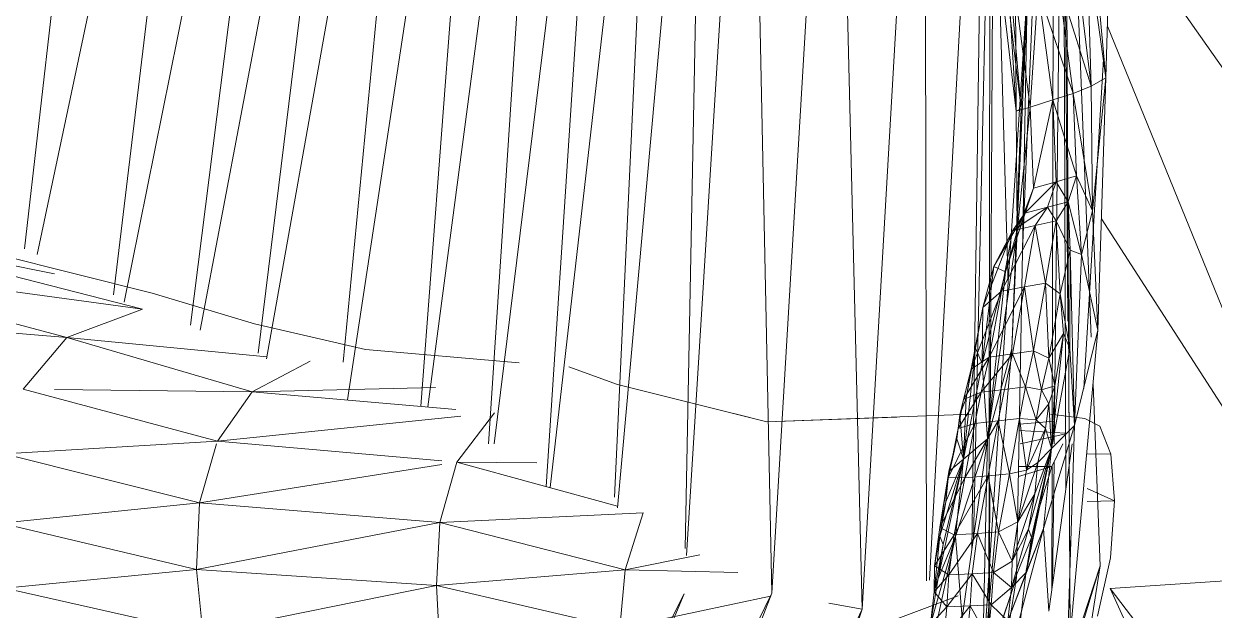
# Model space of a CAD drawing. Header units: millimetres. Extents: x -8546 to 211781, y -3000 to 31870.
# Drawn here: x -4205.85 to -4163.77, y 2615.92 to 2636.66 of the extents above; entities that cross this region are included whole.
import ezdxf

# ---------------------------------------------------------------- set-up
doc = ezdxf.new("R2010")
doc.units = ezdxf.units.MM
doc.layers.add('G-IMPT', color=8, linetype='Continuous', lineweight=9)
doc.layers.add('I-FURN', color=30, linetype='Continuous', lineweight=9)

# ---------------------------------------------------------------- blocks, each defined once
blk = doc.blocks.new('Artificial banana plant 1500mm - Family 4__C1-728657-Begane grond')
at = {"layer": 'G-IMPT'}
for p, q in [((210.586, 3.926), (206.93, -28.18)), ((210.586, 3.926), (206.93, -28.18)), ((214.049, 3.216), (207.376, -28.377)), ((214.049, 3.216), (207.376, -28.377)), ((210.077, -29.802), (214.049, 3.216)), ((210.077, -29.802), (214.049, 3.216)), ((217.023, 2.477), (210.453, -30.062)), ((217.023, 2.477), (210.453, -30.062)), ((212.794, -30.876), (217.023, 2.477)), ((212.794, -30.876), (217.023, 2.477)), ((219.315, 1.544), (213.135, -31.047)), ((219.315, 1.544), (213.135, -31.047)), ((219.315, 1.544), (215.188, -31.86)), ((219.315, 1.544), (215.188, -31.86)), ((221.355, 0.864), (215.484, -32.066)), ((221.355, 0.864), (215.484, -32.066)), ((221.355, 0.864), (218.199, -32.18)), ((221.355, 0.864), (218.199, -32.18)), ((223.564, 0.834), (218.344, -33.521)), ((223.564, 0.834), (218.344, -33.521)), ((223.564, 0.834), (220.942, -33.746)), ((223.564, 0.834), (220.942, -33.746)), ((225.646, -0.026), (221.192, -33.768)), ((225.646, -0.026), (221.192, -33.768)), ((225.646, -0.026), (223.336, -35.073)), ((225.646, -0.026), (223.336, -35.073)), ((227.662, -1.566), (223.537, -35.073)), ((227.662, -1.566), (223.537, -35.073)), ((227.662, -1.566), (225.37, -36.583)), ((227.662, -1.566), (225.37, -36.583)), ((229.377, -2.88), (225.512, -36.622)), ((229.377, -2.88), (225.512, -36.622)), ((229.377, -2.88), (227.782, -36.961)), ((229.377, -2.88), (227.782, -36.961)), ((232.573, -2.834), (230.336, -39.024)), ((232.573, -2.834), (230.336, -39.024)), ((232.573, -2.834), (233.351, -40.354)), ((232.573, -2.834), (233.351, -40.354)), ((235.601, -2.549), (233.351, -40.354)), ((235.601, -2.549), (233.351, -40.354)), ((235.601, -2.549), (236.539, -40.922)), ((235.601, -2.549), (236.539, -40.922)), ((238.739, -2.852), (236.539, -40.922)), ((238.739, -2.852), (236.539, -40.922)), ((238.766, -2.904), (238.813, -39.924)), ((238.766, -2.904), (238.813, -39.924)), ((230.983, -3.008), (227.891, -37.342)), ((230.983, -3.008), (227.891, -37.342)), ((230.983, -3.008), (230.284, -38.77)), ((230.983, -3.008), (230.284, -38.77)), ((243.92, -45.924), (243.689, -3.382)), ((243.861, -35.073), (243.689, -3.382)), ((245.16, -22.129), (242.658, -3.862)), ((245.16, -22.129), (242.658, -3.862)), ((242.159, -23.208), (240.072, -5.862)), ((242.159, -23.208), (240.072, -5.862)), ((241.072, -34.543), (241.22, -5.528)), ((241.072, -34.543), (241.22, -5.528)), ((241.013, -46.049), (241.068, -7.433)), ((241.013, -46.049), (241.068, -7.433)), ((242.996, -9.243), (242.212, -28.252)), ((242.996, -9.243), (242.212, -28.252)), ((240.551, -9.845), (238.919, -39.89)), ((240.551, -9.845), (238.919, -39.89)), ((243.258, -34.824), (243.312, -10.419)), ((243.258, -34.824), (243.312, -10.419)), ((243.811, -30.737), (243.671, -11.259)), ((243.811, -30.737), (243.671, -11.259)), ((243.332, -35.073), (243.598, -11.481)), ((243.332, -35.073), (243.598, -11.481)), ((243.745, -36.649), (243.652, -11.685)), ((243.745, -36.649), (243.652, -11.685)), ((240.424, -38.81), (240.794, -11.859)), ((240.424, -38.81), (240.794, -11.859)), ((244.641, -31.3), (243.933, -13.174)), ((244.641, -31.3), (243.933, -13.174)), ((240.475, -38.454), (241.032, -13.84)), ((240.475, -38.454), (241.032, -13.84)), ((244.358, -13.655), (245.16, -22.129)), ((244.358, -13.655), (245.16, -22.129)), ((244.641, -22.427), (244.358, -13.655)), ((244.641, -22.427), (244.358, -13.655)), ((242.159, -23.208), (241.469, -15.106)), ((242.159, -23.208), (241.469, -15.106)), ((241.991, -23.308), (241.469, -15.106)), ((241.991, -23.308), (241.469, -15.106)), ((245.008, -15.679), (261.279, -38.877)), ((245.008, -15.679), (261.279, -38.877)), ((241.702, -29.432), (241.322, -16.254)), ((241.702, -29.432), (241.322, -16.254)), ((244.035, -17.366), (244.641, -22.427)), ((244.035, -17.366), (244.641, -22.427)), ((245.16, -22.129), (245.288, -17.77)), ((245.16, -22.129), (245.288, -17.77)), ((241.991, -23.308), (241.415, -18.404)), ((241.991, -23.308), (241.415, -18.404)), ((243.477, -18.728), (244.002, -22.675)), ((243.477, -18.728), (244.002, -22.675)), ((243.477, -18.728), (244.641, -22.427)), ((243.477, -18.728), (244.641, -22.427)), ((240.777, -43.518), (242.378, -19.144)), ((240.777, -43.518), (242.378, -19.144)), ((241.837, -31.713), (242.378, -19.144)), ((241.837, -31.713), (242.378, -19.144)), ((242.484, -23.166), (241.967, -19.28)), ((242.484, -23.166), (241.967, -19.28)), ((241.967, -19.28), (241.991, -23.308)), ((241.967, -19.28), (241.991, -23.308)), ((242.378, -19.144), (242.001, -39.798)), ((242.378, -19.144), (242.001, -39.798)), ((242.159, -23.208), (242.378, -19.144)), ((242.159, -23.208), (242.378, -19.144)), ((242.484, -23.166), (242.76, -18.992)), ((242.484, -23.166), (242.76, -18.992)), ((243.281, -22.91), (242.76, -18.992)), ((242.76, -18.992), (243.281, -22.91)), ((242.76, -18.992), (244.002, -22.675)), ((242.76, -18.992), (244.002, -22.675)), ((245.214, -20.296), (253.092, -39.676)), ((245.214, -20.296), (253.092, -39.676)), ((244.376, -33.111), (245.069, -21.461)), ((244.376, -33.111), (245.069, -21.461)), ((244.641, -22.427), (245.16, -22.129)), ((244.641, -22.427), (245.16, -22.129)), ((244.687, -26.835), (245.16, -22.129)), ((244.687, -26.835), (245.16, -22.129)), ((245.16, -22.129), (244.88, -31.053)), ((245.16, -22.129), (244.88, -31.053)), ((244.88, -31.053), (245.154, -22.129)), ((244.88, -31.053), (245.154, -22.129)), ((244.002, -22.675), (243.281, -22.91)), ((244.002, -22.675), (243.281, -22.91)), ((244.002, -22.675), (244.641, -22.427)), ((244.002, -22.675), (244.641, -22.427)), ((244.002, -22.675), (244.121, -25.595)), ((244.002, -22.675), (244.121, -25.595)), ((244.002, -22.675), (244.687, -26.835)), ((244.002, -22.675), (244.687, -26.835)), ((244.641, -22.427), (244.687, -26.835)), ((244.641, -22.427), (244.687, -26.835)), ((243.281, -22.91), (242.484, -23.166)), ((243.281, -22.91), (242.484, -23.166)), ((242.597, -26.028), (243.281, -22.91)), ((242.597, -26.028), (243.281, -22.91)), ((243.397, -25.802), (243.281, -22.91)), ((243.281, -22.91), (243.397, -25.802)), ((243.281, -22.91), (244.121, -25.595)), ((243.281, -22.91), (244.121, -25.595)), ((241.837, -31.713), (242.159, -23.208)), ((241.837, -31.713), (242.159, -23.208)), ((242.484, -23.166), (241.991, -23.308)), ((242.484, -23.166), (241.991, -23.308)), ((241.991, -23.308), (242.159, -23.208)), ((241.991, -23.308), (242.159, -23.208)), ((242.018, -27.549), (241.991, -23.308)), ((242.018, -27.549), (241.991, -23.308)), ((242.484, -23.166), (242.018, -27.549)), ((242.484, -23.166), (242.018, -27.549)), ((242.018, -27.549), (242.159, -23.208)), ((242.018, -27.549), (242.159, -23.208)), ((242.597, -26.028), (242.484, -23.166)), ((242.597, -26.028), (242.484, -23.166)), ((244.121, -25.595), (243.397, -25.802)), ((244.121, -25.595), (243.397, -25.802)), ((244.121, -25.595), (243.825, -26.518)), ((244.121, -25.595), (243.825, -26.518)), ((244.121, -25.595), (244.687, -26.835)), ((244.121, -25.595), (244.687, -26.835)), ((244.121, -25.595), (244.296, -28.377)), ((244.121, -25.595), (244.296, -28.377)), ((242.597, -26.028), (241.609, -28.992)), ((242.597, -26.028), (241.609, -28.992)), ((242.597, -26.028), (242.018, -27.549)), ((242.597, -26.028), (242.018, -27.549)), ((242.292, -26.909), (243.397, -25.802)), ((242.292, -26.909), (243.397, -25.802)), ((242.292, -26.909), (242.597, -26.028)), ((242.292, -26.909), (242.597, -26.028)), ((243.397, -25.802), (242.597, -26.028)), ((243.397, -25.802), (242.597, -26.028)), ((243.097, -26.705), (243.397, -25.802)), ((243.397, -25.802), (243.097, -26.705)), ((243.397, -25.802), (243.825, -26.518)), ((243.397, -25.802), (243.825, -26.518)), ((242.292, -26.909), (241.192, -28.795)), ((242.292, -26.909), (241.192, -28.795)), ((242.292, -26.909), (241.609, -28.992)), ((242.292, -26.909), (241.609, -28.992)), ((241.852, -27.534), (243.097, -26.705)), ((241.852, -27.534), (243.097, -26.705)), ((241.852, -27.534), (242.292, -26.909)), ((241.852, -27.534), (242.292, -26.909)), ((243.097, -26.705), (242.292, -26.909)), ((243.097, -26.705), (242.292, -26.909)), ((242.663, -27.354), (243.097, -26.705)), ((243.097, -26.705), (242.663, -27.354)), ((243.825, -26.518), (243.097, -26.705)), ((243.825, -26.518), (243.097, -26.705)), ((243.097, -26.705), (243.398, -27.189)), ((243.097, -26.705), (243.398, -27.189)), ((243.825, -26.518), (243.398, -27.189)), ((243.825, -26.518), (243.398, -27.189)), ((243.825, -26.518), (244.296, -28.377)), ((243.825, -26.518), (244.296, -28.377)), ((243.825, -26.518), (243.897, -28.227)), ((243.825, -26.518), (243.897, -28.227)), ((244.687, -26.835), (244.296, -28.377)), ((244.687, -26.835), (244.296, -28.377)), ((244.687, -26.835), (244.88, -31.053)), ((244.687, -26.835), (244.88, -31.053)), ((243.398, -27.189), (242.663, -27.354)), ((243.398, -27.189), (242.663, -27.354)), ((243.398, -27.189), (243.028, -29.387)), ((243.398, -27.189), (243.028, -29.387)), ((243.398, -27.189), (243.897, -28.227)), ((243.398, -27.189), (243.897, -28.227)), ((243.398, -27.189), (243.544, -29.766)), ((243.398, -27.189), (243.544, -29.766)), ((245.001, -27.113), (253.092, -39.676)), ((245.001, -27.113), (253.092, -39.676)), ((207.989, -29.06), (200.082, -27.491)), ((207.989, -29.06), (200.082, -27.491)), ((200.082, -27.491), (211.098, -30.311)), ((200.082, -27.491), (211.098, -30.311)), ((211.444, -29.746), (202.22, -27.436)), ((211.444, -29.746), (202.22, -27.436)), ((241.852, -27.534), (240.814, -30.249)), ((241.852, -27.534), (240.814, -30.249)), ((242.018, -27.549), (240.977, -34.893)), ((242.018, -27.549), (240.977, -34.893)), ((241.852, -27.534), (241.192, -28.795)), ((241.852, -27.534), (241.192, -28.795)), ((241.468, -29.67), (242.663, -27.354)), ((241.468, -29.67), (242.663, -27.354)), ((241.468, -29.67), (241.852, -27.534)), ((241.468, -29.67), (241.852, -27.534)), ((241.609, -28.992), (242.018, -27.549)), ((241.609, -28.992), (242.018, -27.549)), ((242.018, -27.549), (241.837, -31.713)), ((242.018, -27.549), (241.837, -31.713)), ((242.663, -27.354), (241.852, -27.534)), ((242.663, -27.354), (241.852, -27.534)), ((242.287, -29.523), (242.663, -27.354)), ((242.663, -27.354), (242.287, -29.523)), ((242.663, -27.354), (243.028, -29.387)), ((242.663, -27.354), (243.028, -29.387)), ((197.862, -28.5), (211.098, -30.311)), ((197.862, -28.5), (211.098, -30.311)), ((197.862, -28.5), (208.43, -31.309)), ((197.862, -28.5), (208.43, -31.309)), ((243.897, -28.227), (243.544, -29.766)), ((243.897, -28.227), (243.544, -29.766)), ((243.897, -28.227), (243.885, -31.702)), ((243.897, -28.227), (243.885, -31.702)), ((244.296, -28.377), (243.897, -28.227)), ((244.296, -28.377), (243.897, -28.227)), ((243.897, -28.227), (244.055, -34.422)), ((243.897, -28.227), (244.055, -34.422)), ((244.296, -28.377), (244.055, -34.422)), ((244.296, -28.377), (244.055, -34.422)), ((244.296, -28.377), (244.88, -31.053)), ((244.296, -28.377), (244.88, -31.053)), ((241.192, -28.795), (240.785, -32.228)), ((241.192, -28.795), (240.785, -32.228)), ((241.609, -28.992), (240.785, -32.228)), ((241.609, -28.992), (240.785, -32.228)), ((240.814, -30.249), (241.192, -28.795)), ((240.814, -30.249), (241.192, -28.795)), ((241.609, -28.992), (240.977, -34.893)), ((241.609, -28.992), (240.977, -34.893)), ((241.192, -28.795), (241.609, -28.992)), ((241.192, -28.795), (241.609, -28.992)), ((243.028, -29.387), (242.287, -29.523)), ((243.028, -29.387), (242.287, -29.523)), ((243.028, -29.387), (242.6, -31.783)), ((243.028, -29.387), (242.6, -31.783)), ((243.028, -29.387), (243.544, -29.766)), ((243.028, -29.387), (243.544, -29.766)), ((243.028, -29.387), (243.143, -32.04)), ((243.028, -29.387), (243.143, -32.04)), ((211.444, -29.746), (215.062, -30.824)), ((241.468, -29.67), (240.396, -32.429)), ((241.468, -29.67), (240.396, -32.429)), ((241.468, -29.67), (240.814, -30.249)), ((241.468, -29.67), (240.814, -30.249)), ((241.029, -32.008), (242.287, -29.523)), ((241.029, -32.008), (242.287, -29.523)), ((241.029, -32.008), (241.468, -29.67)), ((241.029, -32.008), (241.468, -29.67)), ((242.287, -29.523), (241.468, -29.67)), ((242.287, -29.523), (241.468, -29.67)), ((241.853, -31.891), (242.287, -29.523)), ((242.287, -29.523), (241.853, -31.891)), ((242.287, -29.523), (242.6, -31.783)), ((242.287, -29.523), (242.6, -31.783)), ((243.544, -29.766), (243.143, -32.04)), ((243.544, -29.766), (243.143, -32.04)), ((243.544, -29.766), (243.885, -31.702)), ((243.544, -29.766), (243.885, -31.702)), ((243.544, -29.766), (243.665, -31.175)), ((243.544, -29.766), (243.665, -31.175)), ((240.396, -32.429), (240.814, -30.249)), ((240.396, -32.429), (240.814, -30.249)), ((240.814, -30.249), (240.546, -31.685)), ((240.814, -30.249), (240.546, -31.685)), ((240.814, -30.249), (240.785, -32.228)), ((240.814, -30.249), (240.785, -32.228)), ((196.544, -30.318), (208.43, -31.309)), ((196.544, -30.318), (208.43, -31.309)), ((211.098, -30.311), (208.43, -31.309)), ((211.098, -30.311), (208.43, -31.309)), ((215.062, -30.824), (218.982, -31.737)), ((215.062, -30.824), (218.982, -31.737)), ((244.88, -31.053), (243.77, -43.306)), ((244.88, -31.053), (243.77, -43.306)), ((244.88, -31.053), (244.055, -34.422)), ((244.88, -31.053), (244.055, -34.422)), ((208.43, -31.309), (206.881, -33.134)), ((208.43, -31.309), (206.881, -33.134)), ((208.43, -31.309), (215.496, -31.999)), ((208.43, -31.309), (215.496, -31.999)), ((208.43, -31.309), (214.974, -33.23)), ((208.43, -31.309), (214.974, -33.23)), ((243.143, -32.04), (243.665, -31.175)), ((243.143, -32.04), (243.665, -31.175)), ((243.665, -31.175), (243.239, -35.241)), ((243.665, -31.175), (243.239, -35.241)), ((243.665, -31.175), (243.352, -33.027)), ((243.665, -31.175), (243.352, -33.027)), ((243.885, -31.702), (243.665, -31.175)), ((243.885, -31.702), (243.665, -31.175)), ((218.982, -31.737), (224.415, -32.203)), ((218.982, -31.737), (224.415, -32.203)), ((240.546, -31.685), (240.121, -35.616)), ((240.546, -31.685), (240.121, -35.616)), ((240.222, -33.458), (240.546, -31.685)), ((240.222, -33.458), (240.546, -31.685)), ((240.396, -32.429), (240.546, -31.685)), ((240.396, -32.429), (240.546, -31.685)), ((240.546, -31.685), (240.785, -32.228)), ((240.546, -31.685), (240.785, -32.228)), ((240.746, -33.248), (241.853, -31.891)), ((240.746, -33.248), (241.853, -31.891)), ((241.837, -31.713), (240.777, -43.518)), ((241.837, -31.713), (240.777, -43.518)), ((240.977, -34.893), (241.837, -31.713)), ((240.977, -34.893), (241.837, -31.713)), ((241.853, -31.891), (241.029, -32.008)), ((241.853, -31.891), (241.029, -32.008)), ((241.572, -33.147), (241.853, -31.891)), ((241.853, -31.891), (241.572, -33.147)), ((242.6, -31.783), (241.853, -31.891)), ((242.6, -31.783), (241.853, -31.891)), ((241.853, -31.891), (242.322, -33.055)), ((241.853, -31.891), (242.322, -33.055)), ((242.6, -31.783), (242.322, -33.055)), ((242.6, -31.783), (242.322, -33.055)), ((242.6, -31.783), (243.143, -32.04)), ((242.6, -31.783), (243.143, -32.04)), ((242.6, -31.783), (242.88, -33.159)), ((242.6, -31.783), (242.88, -33.159)), ((243.885, -31.702), (243.239, -35.241)), ((243.885, -31.702), (243.239, -35.241)), ((244.055, -34.422), (243.885, -31.702)), ((244.055, -34.422), (243.885, -31.702)), ((217.033, -32.15), (214.974, -33.23)), ((217.033, -32.15), (214.974, -33.23)), ((227.894, -32.977), (226.177, -32.355)), ((227.894, -32.977), (226.177, -32.355)), ((240.785, -32.228), (240.121, -35.616)), ((240.785, -32.228), (240.121, -35.616)), ((241.029, -32.008), (240.125, -33.499)), ((241.029, -32.008), (240.125, -33.499)), ((241.029, -32.008), (240.396, -32.429)), ((241.029, -32.008), (240.396, -32.429)), ((240.746, -33.248), (241.029, -32.008)), ((240.746, -33.248), (241.029, -32.008)), ((240.785, -32.228), (240.977, -34.893)), ((240.785, -32.228), (240.977, -34.893)), ((243.143, -32.04), (242.88, -33.159)), ((243.143, -32.04), (242.88, -33.159)), ((243.143, -32.04), (243.352, -33.027)), ((243.143, -32.04), (243.352, -33.027)), ((240.125, -33.499), (240.396, -32.429)), ((240.125, -33.499), (240.396, -32.429)), ((240.396, -32.429), (240.222, -33.458)), ((240.396, -32.429), (240.222, -33.458)), ((206.881, -33.134), (213.749, -34.975)), ((206.881, -33.134), (213.749, -34.975)), ((207.989, -33.147), (214.974, -33.23)), ((207.989, -33.147), (214.974, -33.23)), ((214.974, -33.23), (213.749, -34.975)), ((214.974, -33.23), (213.749, -34.975)), ((214.974, -33.23), (221.46, -33.086)), ((214.974, -33.23), (221.46, -33.086)), ((214.974, -33.23), (222.179, -33.854)), ((214.974, -33.23), (222.179, -33.854)), ((227.894, -32.977), (233.168, -34.296)), ((241.572, -33.147), (240.746, -33.248)), ((241.572, -33.147), (240.746, -33.248)), ((241.355, -34.265), (241.572, -33.147)), ((241.572, -33.147), (241.355, -34.265)), ((242.322, -33.055), (241.572, -33.147)), ((242.322, -33.055), (241.572, -33.147)), ((242.322, -33.055), (242.105, -34.182)), ((242.322, -33.055), (242.105, -34.182)), ((242.322, -33.055), (242.88, -33.159)), ((242.322, -33.055), (242.88, -33.159)), ((242.322, -33.055), (242.69, -34.229)), ((242.322, -33.055), (242.69, -34.229)), ((242.88, -33.159), (242.69, -34.229)), ((242.88, -33.159), (242.69, -34.229)), ((242.88, -33.159), (243.352, -33.027)), ((242.88, -33.159), (243.352, -33.027)), ((242.88, -33.159), (243.137, -33.653)), ((242.88, -33.159), (243.137, -33.653)), ((243.352, -33.027), (243.137, -33.653)), ((243.352, -33.027), (243.137, -33.653)), ((243.352, -33.027), (243.239, -35.241)), ((243.352, -33.027), (243.239, -35.241)), ((244.957, -39.388), (244.706, -32.97)), ((244.957, -39.388), (244.706, -32.97)), ((240.746, -33.248), (239.932, -34.534)), ((240.746, -33.248), (239.932, -34.534)), ((239.932, -34.534), (240.125, -33.499)), ((239.932, -34.534), (240.125, -33.499)), ((239.998, -34.046), (240.222, -33.458)), ((239.998, -34.046), (240.222, -33.458)), ((240.125, -33.499), (239.998, -34.046)), ((240.125, -33.499), (239.998, -34.046)), ((240.222, -33.458), (240.121, -35.616)), ((240.222, -33.458), (240.121, -35.616)), ((240.746, -33.248), (240.125, -33.499)), ((240.746, -33.248), (240.125, -33.499)), ((240.125, -33.499), (240.222, -33.458)), ((240.125, -33.499), (240.222, -33.458)), ((240.527, -34.354), (240.746, -33.248)), ((240.527, -34.354), (240.746, -33.248)), ((242.69, -34.229), (243.137, -33.653)), ((242.69, -34.229), (243.137, -33.653)), ((243.137, -33.653), (243.029, -34.532)), ((243.137, -33.653), (243.029, -34.532)), ((243.137, -33.653), (243.239, -35.241)), ((243.137, -33.653), (243.239, -35.241)), ((223.541, -33.972), (222.214, -35.723)), ((223.541, -33.972), (222.214, -35.723)), ((232.002, -34.005), (233.168, -34.296)), ((233.168, -34.296), (240.386, -34.029)), ((239.891, -34.895), (239.998, -34.046)), ((239.891, -34.895), (239.998, -34.046)), ((239.932, -34.534), (239.998, -34.046)), ((239.932, -34.534), (239.998, -34.046)), ((239.998, -34.046), (240.121, -35.616)), ((239.998, -34.046), (240.121, -35.616)), ((244.415, -34.18), (243.199, -34.019)), ((213.749, -34.975), (222.353, -34.093)), ((213.749, -34.975), (222.353, -34.093)), ((233.168, -34.296), (237.765, -34.126)), ((240.527, -34.354), (239.594, -36.252)), ((240.527, -34.354), (239.594, -36.252)), ((240.527, -34.354), (239.932, -34.534)), ((240.527, -34.354), (239.932, -34.534)), ((240.169, -36.271), (241.355, -34.265)), ((240.169, -36.271), (241.355, -34.265)), ((240.169, -36.271), (240.527, -34.354)), ((240.169, -36.271), (240.527, -34.354)), ((241.355, -34.265), (240.527, -34.354)), ((241.355, -34.265), (240.527, -34.354)), ((240.997, -36.201), (241.355, -34.265)), ((241.355, -34.265), (240.997, -36.201)), ((242.105, -34.182), (241.355, -34.265)), ((242.105, -34.182), (241.355, -34.265)), ((241.355, -34.265), (241.748, -36.136)), ((241.355, -34.265), (241.748, -36.136)), ((242.105, -34.182), (241.748, -36.136)), ((242.105, -34.182), (241.748, -36.136)), ((242.1, -34.372), (243.341, -34.269)), ((242.1, -34.372), (243.341, -34.269)), ((242.105, -34.182), (242.69, -34.229)), ((242.105, -34.182), (242.69, -34.229)), ((242.105, -34.182), (242.355, -36.006)), ((242.105, -34.182), (242.355, -36.006)), ((242.69, -34.229), (242.355, -36.006)), ((242.69, -34.229), (242.355, -36.006)), ((242.69, -34.229), (243.029, -34.532)), ((242.69, -34.229), (243.029, -34.532)), ((242.951, -38.066), (244.055, -34.422)), ((242.951, -38.066), (244.055, -34.422)), ((244.055, -34.422), (243.239, -35.241)), ((244.055, -34.422), (243.239, -35.241)), ((244.055, -34.422), (243.77, -43.306)), ((244.055, -34.422), (243.77, -43.306)), ((244.945, -34.445), (244.415, -34.18)), ((244.945, -34.445), (245.331, -35.435)), ((239.594, -36.252), (239.932, -34.534)), ((239.594, -36.252), (239.932, -34.534)), ((239.594, -36.252), (239.891, -34.895)), ((239.594, -36.252), (239.891, -34.895)), ((239.612, -36.052), (239.891, -34.895)), ((239.612, -36.052), (239.891, -34.895)), ((239.845, -38.354), (240.977, -34.893)), ((239.845, -38.354), (240.977, -34.893)), ((239.932, -34.534), (239.891, -34.895)), ((239.932, -34.534), (239.891, -34.895)), ((239.891, -34.895), (240.121, -35.616)), ((239.891, -34.895), (240.121, -35.616)), ((240.977, -34.893), (240.121, -35.616)), ((240.977, -34.893), (240.121, -35.616)), ((240.977, -34.893), (240.777, -43.518)), ((240.977, -34.893), (240.777, -43.518)), ((242.096, -34.607), (243.738, -34.694)), ((242.096, -34.607), (243.738, -34.694)), ((242.132, -35.073), (243.738, -34.717)), ((242.132, -35.073), (243.738, -34.717)), ((242.355, -36.006), (243.029, -34.532)), ((242.355, -36.006), (243.029, -34.532)), ((243.029, -34.532), (242.755, -35.738)), ((243.029, -34.532), (242.755, -35.738)), ((243.029, -34.532), (243.239, -35.241)), ((243.029, -34.532), (243.239, -35.241)), ((206.207, -35.43), (213.749, -34.975)), ((206.207, -35.43), (213.749, -34.975)), ((213.721, -35.073), (213.121, -37.157)), ((213.721, -35.073), (213.121, -37.157)), ((213.749, -34.975), (221.679, -35.675)), ((213.749, -34.975), (221.679, -35.675)), ((240.083, -41.231), (240.952, -35.073)), ((240.083, -41.231), (240.952, -35.073)), ((242.344, -39.628), (243.239, -35.241)), ((242.344, -39.628), (243.239, -35.241)), ((242.426, -38.094), (243.239, -35.241)), ((242.426, -38.094), (243.239, -35.241)), ((242.531, -38.385), (243.239, -35.241)), ((242.531, -38.385), (243.239, -35.241)), ((242.643, -36.847), (243.239, -35.241)), ((242.643, -36.847), (243.239, -35.241)), ((242.755, -35.738), (243.239, -35.241)), ((242.755, -35.738), (243.239, -35.241)), ((242.951, -38.066), (243.239, -35.241)), ((242.951, -38.066), (243.239, -35.241)), ((243.141, -40.995), (243.964, -35.073)), ((243.141, -40.995), (243.964, -35.073)), ((243.638, -35.073), (243.243, -35.873)), ((206.207, -35.43), (213.121, -37.157)), ((206.207, -35.43), (213.121, -37.157)), ((222.214, -35.723), (221.613, -37.859)), ((222.214, -35.723), (221.613, -37.859)), ((222.214, -35.723), (225.047, -35.747)), ((222.214, -35.723), (225.047, -35.747)), ((222.214, -35.723), (227.897, -37.273)), ((222.214, -35.723), (227.897, -37.273)), ((239.226, -39.835), (240.121, -35.616)), ((239.226, -39.835), (240.121, -35.616)), ((239.293, -38.336), (240.121, -35.616)), ((239.293, -38.336), (240.121, -35.616)), ((239.407, -38.631), (240.121, -35.616)), ((239.407, -38.631), (240.121, -35.616)), ((239.506, -37.13), (240.121, -35.616)), ((239.506, -37.13), (240.121, -35.616)), ((239.612, -36.052), (240.121, -35.616)), ((239.612, -36.052), (240.121, -35.616)), ((239.845, -38.354), (240.121, -35.616)), ((239.845, -38.354), (240.121, -35.616)), ((242.044, -37.832), (242.755, -35.738)), ((242.044, -37.832), (242.755, -35.738)), ((242.355, -36.006), (242.755, -35.738)), ((242.355, -36.006), (242.755, -35.738)), ((242.755, -35.738), (242.643, -36.847)), ((242.755, -35.738), (242.643, -36.847)), ((243.276, -40.023), (243.325, -35.707)), ((243.276, -40.023), (243.325, -35.707)), ((244.496, -35.425), (245.331, -35.435)), ((244.496, -35.425), (245.331, -35.435)), ((245.469, -37.09), (245.331, -35.435)), ((213.121, -37.157), (221.679, -35.807)), ((213.121, -37.157), (221.679, -35.807)), ((239.287, -38.03), (239.612, -36.052)), ((239.287, -38.03), (239.612, -36.052)), ((239.506, -37.13), (239.612, -36.052)), ((239.506, -37.13), (239.612, -36.052)), ((239.594, -36.252), (239.612, -36.052)), ((239.594, -36.252), (239.612, -36.052)), ((241.748, -36.136), (240.997, -36.201)), ((241.748, -36.136), (240.997, -36.201)), ((241.748, -36.136), (241.367, -38.19)), ((241.748, -36.136), (241.367, -38.19)), ((241.748, -36.136), (242.355, -36.006)), ((241.748, -36.136), (242.355, -36.006)), ((241.748, -36.136), (242.044, -37.832)), ((241.748, -36.136), (242.044, -37.832)), ((242.355, -36.006), (242.044, -37.832)), ((242.355, -36.006), (242.044, -37.832)), ((242.066, -36.234), (243.243, -35.873)), ((242.066, -36.234), (243.243, -35.873)), ((242.073, -35.879), (243.243, -35.873)), ((242.073, -35.879), (243.243, -35.873)), ((243.243, -35.873), (242.733, -37.589)), ((243.246, -40.241), (243.256, -35.873)), ((243.246, -40.241), (243.256, -35.873)), ((239.287, -38.03), (239.594, -36.252)), ((239.287, -38.03), (239.594, -36.252)), ((240.169, -36.271), (239.287, -38.03)), ((240.169, -36.271), (239.287, -38.03)), ((240.169, -36.271), (239.594, -36.252)), ((240.169, -36.271), (239.594, -36.252)), ((239.79, -38.294), (240.997, -36.201)), ((239.79, -38.294), (240.997, -36.201)), ((239.79, -38.294), (240.169, -36.271)), ((239.79, -38.294), (240.169, -36.271)), ((240.997, -36.201), (240.169, -36.271)), ((240.997, -36.201), (240.169, -36.271)), ((240.617, -38.24), (240.997, -36.201)), ((240.997, -36.201), (240.617, -38.24)), ((240.997, -36.201), (241.367, -38.19)), ((240.997, -36.201), (241.367, -38.19)), ((241.013, -46.049), (241.062, -36.531)), ((241.013, -46.049), (241.062, -36.531)), ((241.851, -39.225), (242.643, -36.847)), ((241.851, -39.225), (242.643, -36.847)), ((242.044, -37.832), (242.643, -36.847)), ((242.044, -37.832), (242.643, -36.847)), ((242.643, -36.847), (242.426, -38.094)), ((242.643, -36.847), (242.426, -38.094)), ((244.496, -36.656), (245.469, -37.09)), ((244.496, -36.656), (245.469, -37.09)), ((206.109, -37.881), (213.121, -37.157)), ((206.109, -37.881), (213.121, -37.157)), ((213.121, -37.157), (213.011, -39.515)), ((213.121, -37.157), (213.011, -39.515)), ((213.121, -37.157), (221.613, -37.859)), ((213.121, -37.157), (221.613, -37.859)), ((239.103, -39.39), (239.506, -37.13)), ((239.103, -39.39), (239.506, -37.13)), ((239.287, -38.03), (239.506, -37.13)), ((239.287, -38.03), (239.506, -37.13)), ((239.293, -38.336), (239.506, -37.13)), ((239.293, -38.336), (239.506, -37.13)), ((244.496, -37.115), (245.469, -37.09)), ((244.496, -37.115), (245.469, -37.09)), ((245.318, -39.109), (245.469, -37.09)), ((213.011, -39.515), (221.613, -37.859)), ((213.011, -39.515), (221.613, -37.859)), ((221.613, -37.859), (221.5, -40.086)), ((221.613, -37.859), (221.5, -40.086)), ((221.613, -37.859), (228.803, -37.519)), ((221.613, -37.859), (228.803, -37.519)), ((221.613, -37.859), (228.169, -39.534)), ((221.613, -37.859), (228.169, -39.534)), ((228.803, -37.519), (228.169, -39.534)), ((228.803, -37.519), (228.169, -39.534)), ((241.367, -38.19), (242.044, -37.832)), ((241.367, -38.19), (242.044, -37.832)), ((242.044, -37.832), (241.851, -39.225)), ((242.044, -37.832), (241.851, -39.225)), ((242.733, -37.589), (242.336, -39.558)), ((206.109, -37.881), (213.011, -39.515)), ((206.109, -37.881), (213.011, -39.515)), ((239.103, -39.39), (239.287, -38.03)), ((239.103, -39.39), (239.287, -38.03)), ((239.79, -38.294), (239.103, -39.39)), ((239.79, -38.294), (239.103, -39.39)), ((239.79, -38.294), (239.287, -38.03)), ((239.79, -38.294), (239.287, -38.03)), ((239.611, -39.71), (240.617, -38.24)), ((239.611, -39.71), (240.617, -38.24)), ((239.611, -39.71), (239.79, -38.294)), ((239.611, -39.71), (239.79, -38.294)), ((240.617, -38.24), (239.79, -38.294)), ((240.617, -38.24), (239.79, -38.294)), ((240.435, -39.666), (240.617, -38.24)), ((240.617, -38.24), (240.435, -39.666)), ((241.367, -38.19), (240.617, -38.24)), ((241.367, -38.19), (240.617, -38.24)), ((240.617, -38.24), (241.182, -39.624)), ((240.617, -38.24), (241.182, -39.624)), ((241.367, -38.19), (241.182, -39.624)), ((241.367, -38.19), (241.182, -39.624)), ((241.367, -38.19), (241.851, -39.225)), ((241.367, -38.19), (241.851, -39.225)), ((241.69, -41.335), (242.951, -38.066)), ((241.69, -41.335), (242.951, -38.066)), ((241.76, -42.534), (242.951, -38.066)), ((241.76, -42.534), (242.951, -38.066)), ((241.823, -40.155), (242.426, -38.094)), ((241.823, -40.155), (242.426, -38.094)), ((241.851, -39.225), (242.426, -38.094)), ((241.851, -39.225), (242.426, -38.094)), ((242.344, -39.628), (242.951, -38.066)), ((242.344, -39.628), (242.951, -38.066)), ((242.426, -38.094), (242.531, -38.385)), ((242.426, -38.094), (242.531, -38.385)), ((242.951, -38.066), (243.141, -40.995)), ((242.951, -38.066), (243.141, -40.995)), ((243.92, -45.924), (243.876, -37.885)), ((238.907, -42.641), (239.845, -38.354)), ((238.907, -42.641), (239.845, -38.354)), ((238.962, -41.458), (239.845, -38.354)), ((238.962, -41.458), (239.845, -38.354)), ((239.085, -40.305), (239.293, -38.336)), ((239.085, -40.305), (239.293, -38.336)), ((239.085, -40.305), (239.407, -38.631)), ((239.085, -40.305), (239.407, -38.631)), ((239.103, -39.39), (239.293, -38.336)), ((239.103, -39.39), (239.293, -38.336)), ((239.845, -38.354), (239.226, -39.835)), ((239.845, -38.354), (239.226, -39.835)), ((239.226, -39.835), (239.407, -38.631)), ((239.226, -39.835), (239.407, -38.631)), ((239.407, -38.631), (239.293, -38.336)), ((239.407, -38.631), (239.293, -38.336)), ((240.083, -41.231), (239.845, -38.354)), ((240.083, -41.231), (239.845, -38.354)), ((241.823, -40.155), (242.531, -38.385)), ((241.823, -40.155), (242.531, -38.385)), ((242.344, -39.628), (242.531, -38.385)), ((242.344, -39.628), (242.531, -38.385)), ((228.169, -39.534), (230.806, -39.005)), ((228.169, -39.534), (230.806, -39.005)), ((244.862, -41.174), (245.318, -39.109)), ((206.234, -40.182), (213.011, -39.515)), ((206.234, -40.182), (213.011, -39.515)), ((213.011, -39.515), (213.233, -41.755)), ((213.011, -39.515), (213.233, -41.755)), ((213.011, -39.515), (221.5, -40.086)), ((213.011, -39.515), (221.5, -40.086)), ((221.5, -40.086), (228.169, -39.534)), ((221.5, -40.086), (228.169, -39.534)), ((228.169, -39.534), (227.974, -41.595)), ((228.169, -39.534), (227.974, -41.595)), ((228.169, -39.534), (232.148, -39.627)), ((228.169, -39.534), (232.148, -39.627)), ((234.638, -71.076), (244.957, -39.388)), ((234.638, -71.076), (244.957, -39.388)), ((239.085, -40.305), (239.103, -39.39)), ((239.085, -40.305), (239.103, -39.39)), ((239.611, -39.71), (239.103, -39.39)), ((239.611, -39.71), (239.103, -39.39)), ((241.182, -39.624), (241.851, -39.225)), ((241.182, -39.624), (241.851, -39.225)), ((241.851, -39.225), (241.823, -40.155)), ((241.851, -39.225), (241.823, -40.155)), ((243.77, -43.306), (244.957, -39.388)), ((243.77, -43.306), (244.957, -39.388)), ((244.957, -39.388), (243.92, -45.924)), ((244.957, -39.388), (243.92, -45.924)), ((231.867, -70.122), (242.001, -39.798)), ((231.867, -70.122), (242.001, -39.798)), ((238.962, -41.458), (239.226, -39.835)), ((238.962, -41.458), (239.226, -39.835)), ((239.611, -39.71), (239.085, -40.305)), ((239.611, -39.71), (239.085, -40.305)), ((239.085, -40.305), (239.226, -39.835)), ((239.085, -40.305), (239.226, -39.835)), ((239.539, -40.836), (240.435, -39.666)), ((239.539, -40.836), (240.435, -39.666)), ((239.539, -40.836), (239.611, -39.71)), ((239.539, -40.836), (239.611, -39.71)), ((240.435, -39.666), (239.611, -39.71)), ((240.435, -39.666), (239.611, -39.71)), ((240.36, -40.798), (240.435, -39.666)), ((240.36, -40.798), (240.435, -39.666)), ((241.182, -39.624), (240.435, -39.666)), ((241.182, -39.624), (240.435, -39.666)), ((240.435, -39.666), (241.104, -40.763)), ((240.435, -39.666), (241.104, -40.763)), ((240.777, -43.518), (242.001, -39.798)), ((240.777, -43.518), (242.001, -39.798)), ((241.013, -46.049), (242.001, -39.798)), ((241.013, -46.049), (242.001, -39.798)), ((241.182, -39.624), (241.104, -40.763)), ((241.182, -39.624), (241.104, -40.763)), ((241.182, -39.624), (241.823, -40.155)), ((241.182, -39.624), (241.823, -40.155)), ((241.69, -41.335), (242.344, -39.628)), ((241.69, -41.335), (242.344, -39.628)), ((241.823, -40.155), (242.344, -39.628)), ((241.823, -40.155), (242.344, -39.628)), ((242.336, -39.558), (242.121, -41.497)), ((245.315, -40.193), (253.092, -39.676)), ((245.315, -40.193), (253.092, -39.676)), ((206.234, -40.182), (213.233, -41.755)), ((206.234, -40.182), (213.233, -41.755)), ((208.504, -83.097), (230.253, -40.374)), ((208.504, -83.097), (230.253, -40.374)), ((212.1, -83.569), (233.351, -40.354)), ((212.1, -83.569), (233.351, -40.354)), ((212.1, -83.569), (230.253, -40.374)), ((212.1, -83.569), (230.253, -40.374)), ((213.233, -41.755), (221.5, -40.086)), ((213.233, -41.755), (221.5, -40.086)), ((216.666, -83.481), (233.351, -40.354)), ((216.666, -83.481), (233.351, -40.354)), ((221.5, -40.086), (221.596, -42.109)), ((221.5, -40.086), (221.596, -42.109)), ((221.5, -40.086), (227.974, -41.595)), ((221.5, -40.086), (227.974, -41.595)), ((238.962, -41.458), (239.085, -40.305)), ((238.962, -41.458), (239.085, -40.305)), ((239.539, -40.836), (239.085, -40.305)), ((239.539, -40.836), (239.085, -40.305)), ((241.104, -40.763), (241.823, -40.155)), ((241.104, -40.763), (241.823, -40.155)), ((241.69, -41.335), (241.823, -40.155)), ((241.69, -41.335), (241.823, -40.155)), ((245.315, -40.193), (263.611, -64.287)), ((245.315, -40.193), (263.611, -64.287)), ((245.315, -40.193), (256.304, -64.517)), ((245.315, -40.193), (256.304, -64.517)), ((227.974, -41.595), (233.305, -40.461)), ((227.974, -41.595), (233.305, -40.461)), ((236.539, -40.922), (235.369, -40.713)), ((236.539, -40.922), (235.369, -40.713)), ((236.518, -41.732), (239.933, -40.455)), ((236.518, -41.732), (239.933, -40.455)), ((240.36, -40.798), (239.434, -41.978)), ((240.36, -40.798), (239.434, -41.978)), ((240.36, -40.798), (239.539, -40.836)), ((240.36, -40.798), (239.539, -40.836)), ((240.36, -40.798), (240.251, -41.947)), ((240.36, -40.798), (240.251, -41.947)), ((240.36, -40.798), (241.104, -40.763)), ((240.36, -40.798), (241.104, -40.763)), ((240.36, -40.798), (240.993, -41.919)), ((240.36, -40.798), (240.993, -41.919)), ((240.993, -41.919), (241.104, -40.763)), ((240.993, -41.919), (241.104, -40.763)), ((241.104, -40.763), (241.69, -41.335)), ((241.104, -40.763), (241.69, -41.335)), ((216.666, -83.481), (236.539, -40.922)), ((216.666, -83.481), (236.539, -40.922)), ((224.681, -77.018), (236.539, -40.922)), ((224.681, -77.018), (236.539, -40.922)), ((239.539, -40.836), (238.962, -41.458)), ((239.539, -40.836), (238.962, -41.458)), ((239.434, -41.978), (239.539, -40.836)), ((239.434, -41.978), (239.539, -40.836))]:
    blk.add_line(p, q, dxfattribs=at)
blk = doc.blocks.new('Artificial banana plant 1500mm - Family 4__C2-728658-Begane grond')
blk.add_blockref('Artificial banana plant 1500mm - Family 4__C1-728657-Begane grond', (0, 0))
blk = doc.blocks.new('Artificial banana plant 1500mm - Family 4-728656-Begane grond')
blk.add_blockref('Artificial banana plant 1500mm - Family 4__C2-728658-Begane grond', (0, 0))
blk = doc.blocks.new('Artificial banana plant 1500mm - Ny märkning-728662-Begane grond')
blk.add_blockref('Artificial banana plant 1500mm - Family 4-728656-Begane grond', (0, 0))

msp = doc.modelspace()

# ---------------------------------------------------------------- block references
at = {"layer": 'I-FURN'}
msp.add_blockref('Artificial banana plant 1500mm - Ny märkning-728662-Begane grond', (-4412.758, 2656.875), dxfattribs=at)

doc.saveas('drawing.dxf')
